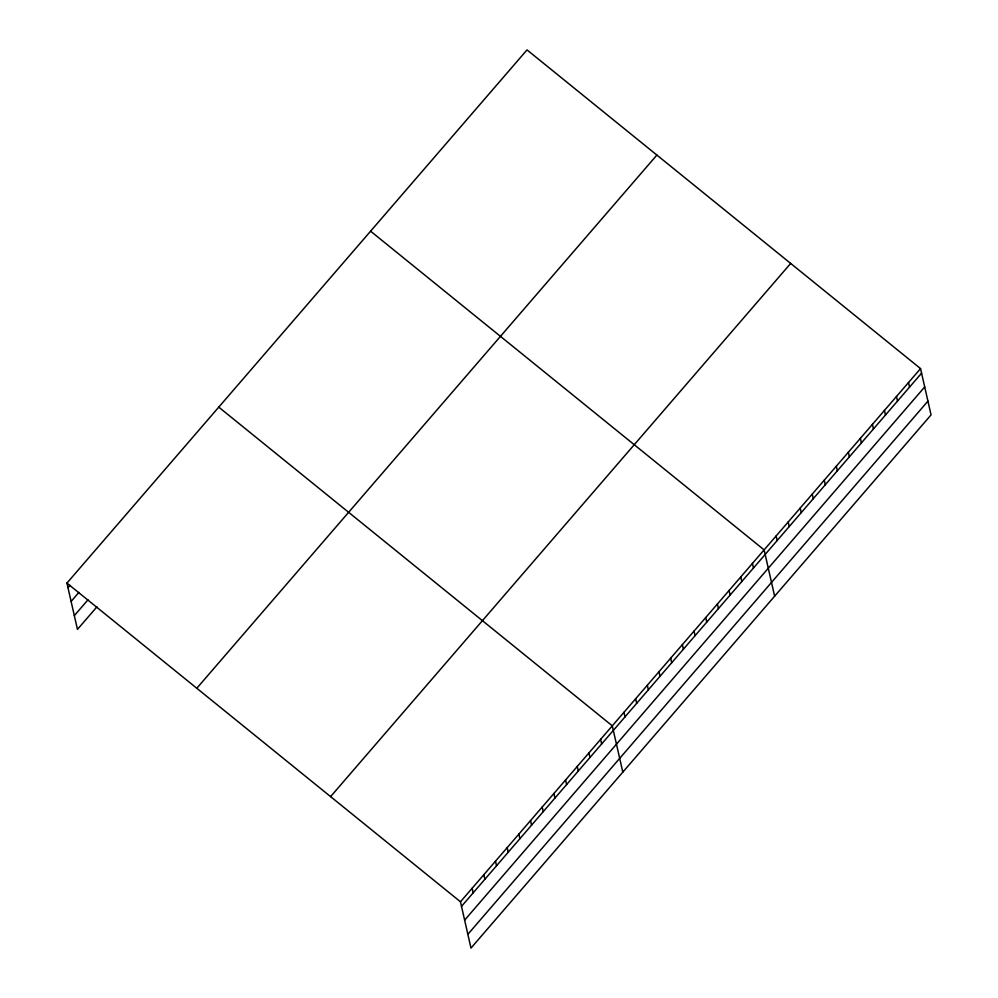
<?xml version="1.0" encoding="UTF-8"?>
<svg xmlns="http://www.w3.org/2000/svg" width="998" height="998" viewBox="0 0 998 998"><rect width="100%" height="100%" fill="white"/><g stroke="black" fill="none" stroke-linecap="round" stroke-linejoin="round"><path stroke-width="1.5" d="M66.941 583.094L527.019 49.9L920.543 368.599L931.059 414.906L470.981 948.1L460.465 901.793L66.941 583.094L77.457 629.401L96.931 606.846M67.976 587.672L69.922 585.414M71.108 601.445L78.892 592.425M74.326 615.629L87.961 599.848M196.806 688.258L656.884 155.064M330.6 796.616L790.678 263.422M460.465 901.793L920.543 368.599M461.5 906.371L921.578 373.177M464.631 920.144L924.709 386.95M467.85 934.328L927.928 401.134M370.595 231.187L764.119 549.886L774.635 596.193M218.762 407.134L612.285 725.833L622.814 772.14M908.504 382.533L909.552 387.124M896.478 396.48L897.514 401.059M884.44 410.428L885.488 415.006M872.414 424.375L873.45 428.953M860.376 438.322L861.411 442.9M848.337 452.269L849.385 456.847M836.312 466.203L837.347 470.794M824.273 480.15L825.321 484.729M812.247 494.097L813.283 498.676M800.209 508.044L801.257 512.623M788.183 521.991L789.218 526.57M776.145 535.938L777.192 540.517M752.43 563.421L753.478 567.999M740.753 576.944L741.801 581.535M729.076 590.479L730.112 595.07M717.4 604.015L718.435 608.593M705.723 617.55L706.759 622.128M694.034 631.085L695.082 635.664M682.358 644.621L683.405 649.199M670.681 658.156L671.716 662.734M659.004 671.691L660.04 676.27M647.328 685.227L648.363 689.805M635.639 698.762L636.687 703.341M623.962 712.298L625.01 716.876M600.609 739.368L601.644 743.947M588.932 752.904L589.968 757.482M577.256 766.439L578.291 771.017M565.567 779.974L566.615 784.553M553.89 793.51L554.938 798.088M542.213 807.045L543.249 811.624M530.537 820.581L531.572 825.159M518.86 834.116L519.896 838.694M507.171 847.651L508.219 852.23M495.495 861.187L496.542 865.765M483.818 874.722L484.853 879.3M472.141 888.257L473.177 892.836"/></g></svg>
